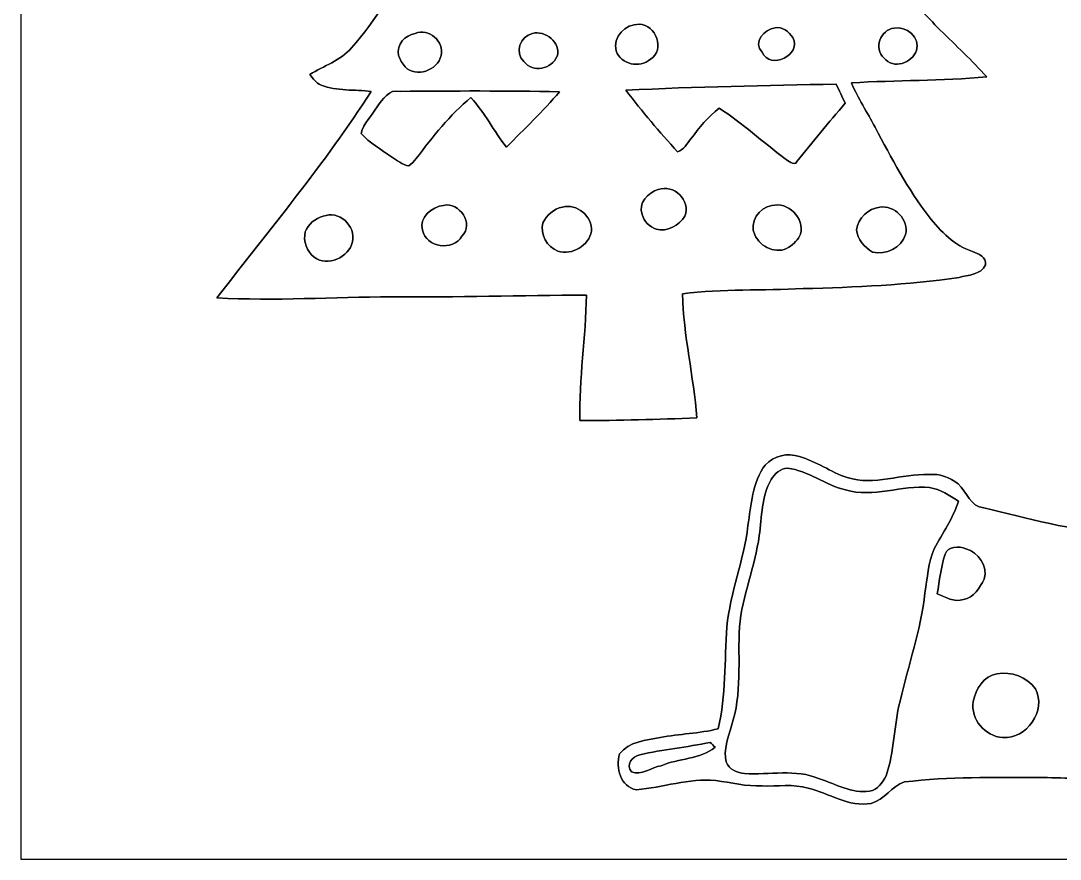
# Model space of a CAD drawing. Header units: centimetres. Extents: x -16.8 to 16.8, y -16.7 to 16.7.
# Drawn here: x -16.77 to 3.9, y -16.67 to 0.01 of the extents above; entities that cross this region are included whole.
import ezdxf

# ---------------------------------------------------------------- set-up
doc = ezdxf.new("R2010")
doc.units = ezdxf.units.CM
doc.header["$MEASUREMENT"] = 0
doc.layers.add('Layer 1', color=7, linetype='Continuous')

msp = doc.modelspace()

# ---------------------------------------------------------------- linework, layer by layer
at = {"layer": 'Layer 1', "color": 7}
for points, knots in [([(-16.77458, 16.66875), (-16.77458, 16.66875), (16.77458, 16.66875), (16.77458, 16.66875), (16.77458, 16.66875), (16.77458, 16.66875), (16.77458, -16.66875), (16.77458, -16.66875), (16.77458, -16.66875), (16.77458, -16.66875), (-16.77458, -16.66875), (-16.77458, -16.66875), (-16.77458, -16.66875), (-16.77458, -16.66875), (-16.77458, 16.66875), (-16.77458, 16.66875), (-16.77458, 16.66875), (-16.77458, 16.66875), (-16.77458, 16.66875), (-16.77458, 16.66875)], [0, 0, 0, 0, 0.16666667, 0.16666667, 0.16666667, 0.16666667, 0.33333333, 0.33333333, 0.33333333, 0.33333333, 0.5, 0.5, 0.5, 0.5, 0.66666667, 0.66666667, 0.66666667, 0.66666667, 1, 1, 1, 1]), ([(-5.00556, 15.78857), (-5.15691, 15.26752), (-5.16361, 14.7133), (-5.34599, 14.20001), (-5.34599, 14.20001), (-5.55625, 13.53114), (-5.80108, 12.86933), (-6.16303, 12.26644), (-6.16303, 12.26644), (-6.82378, 10.9728), (-7.60765, 9.74478), (-8.46561, 8.57356), (-8.46561, 8.57356), (-8.8967, 7.95584), (-9.39518, 7.38822), (-9.83086, 6.77369), (-9.83086, 6.77369), (-9.29887, 6.7377), (-8.76653, 6.77439), (-8.23419, 6.77474), (-8.23419, 6.77474), (-8.42998, 6.17044), (-8.77746, 5.6328), (-9.04875, 5.06236), (-9.04875, 5.06236), (-9.28264, 4.61292), (-9.46856, 4.12609), (-9.81569, 3.74721), (-9.81569, 3.74721), (-9.99949, 3.56023), (-10.23479, 3.43676), (-10.45669, 3.30165), (-10.45669, 3.30165), (-10.38366, 3.16089), (-10.2683, 3.0226), (-10.08874, 3.03424), (-10.08874, 3.03424), (-9.44527, 2.95134), (-8.79651, 3.02789), (-8.15093, 2.98697), (-8.15093, 2.98697), (-8.40528, 2.41018), (-8.66105, 1.83303), (-8.97714, 1.28623), (-8.97714, 1.28623), (-9.34085, 0.65476), (-9.70668, 0.01482), (-10.19387, -0.53128), (-10.19387, -0.53128), (-10.41506, -0.78811), (-10.74667, -0.89112), (-11.02819, -1.0608), (-11.02819, -1.0608), (-10.96292, -1.14088), (-10.90083, -1.23402), (-10.80135, -1.27353), (-10.80135, -1.27353), (-10.48279, -1.39735), (-10.13531, -1.35784), (-9.80228, -1.39982), (-9.80228, -1.39982), (-10.7315, -2.83704), (-11.8304, -4.15325), (-12.87498, -5.50545), (-12.87498, -5.50545), (-11.71893, -5.56719), (-10.55899, -5.48922), (-9.40153, -5.48464), (-9.40153, -5.48464), (-8.10895, -5.49769), (-6.81743, -5.45253), (-5.52485, -5.44971), (-5.52485, -5.44971), (-5.53508, -6.28262), (-5.6702, -7.11235), (-5.65432, -7.94667), (-5.65432, -7.94667), (-4.87856, -7.94173), (-4.1021, -7.92374), (-3.32705, -7.89234), (-3.32705, -7.89234), (-3.39055, -7.06684), (-3.59269, -6.25475), (-3.61103, -5.42537), (-3.61103, -5.42537), (-2.81623, -5.31777), (-2.01083, -5.36751), (-1.21214, -5.32024), (-1.21214, -5.32024), (-0.17639, -5.29343), (0.86219, -5.2511), (1.88807, -5.0987), (1.88807, -5.0987), (2.06481, -5.0486), (2.3308, -5.04825), (2.41512, -4.84611), (2.41512, -4.84611), (2.44228, -4.69371), (2.27013, -4.62739), (2.15724, -4.58223), (2.15724, -4.58223), (1.79564, -4.46722), (1.524, -4.18077), (1.29117, -3.89396), (1.29117, -3.89396), (0.86819, -3.34081), (0.54257, -2.72415), (0.21802, -2.11067), (0.21802, -2.11067), (0.0635, -1.81469), (-0.12241, -1.53458), (-0.25259, -1.22661), (-0.25259, -1.22661), (0.64382, -1.17898), (1.54305, -1.18604), (2.43805, -1.1116), (2.43805, -1.1116), (2.14842, -0.78317), (1.82704, -0.48507), (1.51377, -0.17956), (1.51377, -0.17956), (1.23578, 0.10689), (0.96132, 0.39723), (0.68933, 0.68897), (0.68933, 0.68897), (0.07867, 1.36172), (-0.5775, 1.99637), (-1.11936, 2.72768), (-1.11936, 2.72768), (-1.29011, 2.90971), (-1.46121, 3.09316), (-1.59703, 3.30341), (-1.59703, 3.30341), (-0.80433, 3.38067), (-0.006, 3.38914), (0.78564, 3.4798), (0.78564, 3.4798), (0.61172, 3.78389), (0.34749, 4.02202), (0.13335, 4.29577), (0.13335, 4.29577), (-0.5655, 5.14103), (-1.24319, 6.00569), (-1.86337, 6.91056), (-1.86337, 6.91056), (-1.41111, 7.01252), (-0.91758, 6.9148), (-0.50059, 7.15645), (-0.50059, 7.15645), (-0.50624, 7.21078), (-0.51153, 7.26475), (-0.51647, 7.31873), (-0.51647, 7.31873), (-0.73413, 7.44749), (-0.96908, 7.55826), (-1.14018, 7.74982), (-1.14018, 7.74982), (-1.59844, 8.26241), (-1.86055, 8.90446), (-2.1657, 9.51124), (-2.1657, 9.51124), (-2.68429, 10.49126), (-3.14254, 11.50197), (-3.55741, 12.52996), (-3.55741, 12.52996), (-4.01849, 13.6077), (-4.39773, 14.71965), (-4.88103, 15.78786), (-4.88103, 15.78786), (-4.91208, 15.78786), (-4.97452, 15.78857), (-5.00556, 15.78857), (-5.00556, 15.78857), (-5.00556, 15.78857), (-5.00556, 15.78857), (-5.00556, 15.78857)], [0, 0, 0, 0, 0.02222222, 0.02222222, 0.02222222, 0.02222222, 0.04444444, 0.04444444, 0.04444444, 0.04444444, 0.06666667, 0.06666667, 0.06666667, 0.06666667, 0.08888889, 0.08888889, 0.08888889, 0.08888889, 0.11111111, 0.11111111, 0.11111111, 0.11111111, 0.13333333, 0.13333333, 0.13333333, 0.13333333, 0.15555556, 0.15555556, 0.15555556, 0.15555556, 0.17777778, 0.17777778, 0.17777778, 0.17777778, 0.2, 0.2, 0.2, 0.2, 0.22222222, 0.22222222, 0.22222222, 0.22222222, 0.24444444, 0.24444444, 0.24444444, 0.24444444, 0.26666667, 0.26666667, 0.26666667, 0.26666667, 0.28888889, 0.28888889, 0.28888889, 0.28888889, 0.31111111, 0.31111111, 0.31111111, 0.31111111, 0.33333333, 0.33333333, 0.33333333, 0.33333333, 0.35555556, 0.35555556, 0.35555556, 0.35555556, 0.37777778, 0.37777778, 0.37777778, 0.37777778, 0.4, 0.4, 0.4, 0.4, 0.42222222, 0.42222222, 0.42222222, 0.42222222, 0.44444444, 0.44444444, 0.44444444, 0.44444444, 0.46666667, 0.46666667, 0.46666667, 0.46666667, 0.48888889, 0.48888889, 0.48888889, 0.48888889, 0.51111111, 0.51111111, 0.51111111, 0.51111111, 0.53333333, 0.53333333, 0.53333333, 0.53333333, 0.55555556, 0.55555556, 0.55555556, 0.55555556, 0.57777778, 0.57777778, 0.57777778, 0.57777778, 0.6, 0.6, 0.6, 0.6, 0.62222222, 0.62222222, 0.62222222, 0.62222222, 0.64444444, 0.64444444, 0.64444444, 0.64444444, 0.66666667, 0.66666667, 0.66666667, 0.66666667, 0.68888889, 0.68888889, 0.68888889, 0.68888889, 0.71111111, 0.71111111, 0.71111111, 0.71111111, 0.73333333, 0.73333333, 0.73333333, 0.73333333, 0.75555556, 0.75555556, 0.75555556, 0.75555556, 0.77777778, 0.77777778, 0.77777778, 0.77777778, 0.8, 0.8, 0.8, 0.8, 0.82222222, 0.82222222, 0.82222222, 0.82222222, 0.84444444, 0.84444444, 0.84444444, 0.84444444, 0.86666667, 0.86666667, 0.86666667, 0.86666667, 0.88888889, 0.88888889, 0.88888889, 0.88888889, 0.91111111, 0.91111111, 0.91111111, 0.91111111, 0.93333333, 0.93333333, 0.93333333, 0.93333333, 0.95555556, 0.95555556, 0.95555556, 0.95555556, 1, 1, 1, 1]), ([(-8.92775, -0.24518), (-8.65964, -0.13547), (-8.34566, -0.40569), (-8.41375, -0.68721), (-8.41375, -0.68721), (-8.47725, -0.97719), (-8.91787, -1.13841), (-9.13024, -0.91017), (-9.13024, -0.91017), (-9.18739, -0.84173), (-9.23043, -0.76588), (-9.25936, -0.68192), (-9.25936, -0.68192), (-9.31263, -0.46708), (-9.12495, -0.27834), (-8.92775, -0.24518)], [0, 0, 0, 0, 0.2, 0.2, 0.2, 0.2, 0.4, 0.4, 0.4, 0.4, 0.6, 0.6, 0.6, 0.6, 1, 1, 1, 1]), ([(-6.59906, -0.24589), (-6.3567, -0.17639), (-6.01239, -0.42721), (-6.10694, -0.70026), (-6.10694, -0.70026), (-6.20889, -0.95991), (-6.59659, -1.03329), (-6.76593, -0.80433), (-6.76593, -0.80433), (-6.96489, -0.63324), (-6.83613, -0.29845), (-6.59906, -0.24589)], [0, 0, 0, 0, 0.25, 0.25, 0.25, 0.25, 0.5, 0.5, 0.5, 0.5, 1, 1, 1, 1]), ([(-4.47463, -0.0635), (-4.13879, -0.06315), (-3.94864, -0.57961), (-4.25168, -0.75812), (-4.25168, -0.75812), (-4.46299, -0.94721), (-4.83799, -0.86184), (-4.93219, -0.59302), (-4.93219, -0.59302), (-5.00839, -0.32068), (-4.7431, -0.05151), (-4.47463, -0.0635)], [0, 0, 0, 0, 0.25, 0.25, 0.25, 0.25, 0.5, 0.5, 0.5, 0.5, 1, 1, 1, 1]), ([(-1.76918, -0.13441), (-1.62631, -0.10513), (-1.49401, -0.21378), (-1.41781, -0.32491), (-1.41781, -0.32491), (-1.23119, -0.67451), (-1.86725, -0.98037), (-2.02953, -0.61877), (-2.02953, -0.61877), (-2.22321, -0.42228), (-1.98155, -0.15946), (-1.76918, -0.13441)], [0, 0, 0, 0, 0.25, 0.25, 0.25, 0.25, 0.5, 0.5, 0.5, 0.5, 1, 1, 1, 1]), ([(0.59584, -0.13935), (0.83961, -0.08396), (1.11901, -0.33655), (1.04422, -0.58279), (1.04422, -0.58279), (0.95673, -0.83608), (0.57856, -0.96908), (0.39546, -0.73343), (0.39546, -0.73343), (0.18203, -0.5521), (0.3302, -0.16616), (0.59584, -0.13935)], [0, 0, 0, 0, 0.25, 0.25, 0.25, 0.25, 0.5, 0.5, 0.5, 0.5, 1, 1, 1, 1]), ([(-9.68904, -1.70603), (-9.57333, -1.55751), (-9.45444, -1.3462), (-9.22584, -1.39841), (-9.22584, -1.39841), (-8.16963, -1.38677), (-7.11271, -1.38606), (-6.05684, -1.40441), (-6.05684, -1.40441), (-6.38493, -1.79458), (-6.75852, -2.14454), (-7.11588, -2.5079), (-7.11588, -2.5079), (-7.36212, -2.18652), (-7.55015, -1.8228), (-7.81932, -1.51906), (-7.81932, -1.51906), (-8.24336, -1.86443), (-8.57744, -2.30152), (-8.90834, -2.73262), (-8.90834, -2.73262), (-8.95209, -2.78518), (-8.99654, -2.83916), (-9.05475, -2.87655), (-9.05475, -2.87655), (-9.18951, -2.86914), (-9.2904, -2.76119), (-9.40223, -2.70016), (-9.40223, -2.70016), (-9.60579, -2.54953), (-9.8365, -2.42394), (-10.00654, -2.23414), (-10.00654, -2.23414), (-9.95327, -2.03376), (-9.79346, -1.87995), (-9.68904, -1.70603)], [0, 0, 0, 0, 0.1, 0.1, 0.1, 0.1, 0.2, 0.2, 0.2, 0.2, 0.3, 0.3, 0.3, 0.3, 0.4, 0.4, 0.4, 0.4, 0.5, 0.5, 0.5, 0.5, 0.6, 0.6, 0.6, 0.6, 0.7, 0.7, 0.7, 0.7, 0.8, 0.8, 0.8, 0.8, 1, 1, 1, 1]), ([(-4.7371, -1.37619), (-3.34433, -1.30246), (-1.94874, -1.28341), (-0.55457, -1.25307), (-0.55457, -1.25307), (-0.49601, -1.38077), (-0.43603, -1.50848), (-0.375, -1.63513), (-0.375, -1.63513), (-0.70661, -2.0126), (-1.01741, -2.407), (-1.33526, -2.79541), (-1.33526, -2.79541), (-1.39171, -2.89666), (-1.52047, -2.76437), (-1.57057, -2.7365), (-1.57057, -2.7365), (-2.01366, -2.40771), (-2.4197, -2.02988), (-2.88608, -1.73249), (-2.88608, -1.73249), (-3.10092, -1.90782), (-3.2826, -2.11843), (-3.44488, -2.34209), (-3.44488, -2.34209), (-3.52354, -2.43346), (-3.58704, -2.56258), (-3.71228, -2.59891), (-3.71228, -2.59891), (-4.06788, -2.20416), (-4.41572, -1.79952), (-4.7371, -1.37619)], [0, 0, 0, 0, 0.11111111, 0.11111111, 0.11111111, 0.11111111, 0.22222222, 0.22222222, 0.22222222, 0.22222222, 0.33333333, 0.33333333, 0.33333333, 0.33333333, 0.44444444, 0.44444444, 0.44444444, 0.44444444, 0.55555556, 0.55555556, 0.55555556, 0.55555556, 0.66666667, 0.66666667, 0.66666667, 0.66666667, 0.77777778, 0.77777778, 0.77777778, 0.77777778, 1, 1, 1, 1]), ([(-4.09469, -3.35033), (-3.78989, -3.2325), (-3.43711, -3.57082), (-3.56517, -3.87703), (-3.56517, -3.87703), (-3.67312, -4.07247), (-3.91901, -4.19241), (-4.13914, -4.13985), (-4.13914, -4.13985), (-4.26191, -4.08234), (-4.38679, -3.98815), (-4.41184, -3.84775), (-4.41184, -3.84775), (-4.50215, -3.62126), (-4.29966, -3.40501), (-4.09469, -3.35033)], [0, 0, 0, 0, 0.2, 0.2, 0.2, 0.2, 0.4, 0.4, 0.4, 0.4, 0.6, 0.6, 0.6, 0.6, 1, 1, 1, 1]), ([(-8.36577, -3.66466), (-8.05004, -3.59445), (-7.74876, -4.03543), (-8.00029, -4.27708), (-8.00029, -4.27708), (-8.17633, -4.58435), (-8.7122, -4.50533), (-8.78487, -4.15925), (-8.78487, -4.15925), (-8.85261, -3.90172), (-8.60072, -3.69217), (-8.36577, -3.66466)], [0, 0, 0, 0, 0.25, 0.25, 0.25, 0.25, 0.5, 0.5, 0.5, 0.5, 1, 1, 1, 1]), ([(-5.99969, -3.70205), (-5.71641, -3.61668), (-5.40068, -3.88691), (-5.42219, -4.17583), (-5.42219, -4.17583), (-5.47299, -4.46581), (-5.8106, -4.66372), (-6.09036, -4.57588), (-6.09036, -4.57588), (-6.30696, -4.49651), (-6.44984, -4.23898), (-6.39269, -4.01496), (-6.39269, -4.01496), (-6.31331, -3.86468), (-6.17608, -3.72357), (-5.99969, -3.70205)], [0, 0, 0, 0, 0.2, 0.2, 0.2, 0.2, 0.4, 0.4, 0.4, 0.4, 0.6, 0.6, 0.6, 0.6, 1, 1, 1, 1]), ([(-1.83691, -3.66889), (-1.51624, -3.58493), (-1.17757, -3.9176), (-1.26294, -4.24004), (-1.26294, -4.24004), (-1.31586, -4.34411), (-1.39982, -4.43548), (-1.49789, -4.49897), (-1.49789, -4.49897), (-1.73249, -4.64961), (-2.07081, -4.49615), (-2.17205, -4.25309), (-2.17205, -4.25309), (-2.29905, -4.01038), (-2.09338, -3.70276), (-1.83691, -3.66889)], [0, 0, 0, 0, 0.2, 0.2, 0.2, 0.2, 0.4, 0.4, 0.4, 0.4, 0.6, 0.6, 0.6, 0.6, 1, 1, 1, 1]), ([(0.31256, -3.69958), (0.6036, -3.66078), (0.89711, -3.94794), (0.82621, -4.24709), (0.82621, -4.24709), (0.73554, -4.50744), (0.43462, -4.65808), (0.16969, -4.59246), (0.16969, -4.59246), (0.01023, -4.50286), (-0.14217, -4.34093), (-0.14958, -4.14867), (-0.14958, -4.14867), (-0.11994, -3.91901), (0.08537, -3.73027), (0.31256, -3.69958)], [0, 0, 0, 0, 0.2, 0.2, 0.2, 0.2, 0.4, 0.4, 0.4, 0.4, 0.6, 0.6, 0.6, 0.6, 1, 1, 1, 1]), ([(-10.76149, -3.88232), (-10.4521, -3.75391), (-10.10003, -4.0707), (-10.17588, -4.39173), (-10.17588, -4.39173), (-10.24678, -4.69265), (-10.67717, -4.90502), (-10.93576, -4.693), (-10.93576, -4.693), (-11.09028, -4.58364), (-11.15801, -4.37444), (-11.11744, -4.19241), (-11.11744, -4.19241), (-11.05994, -4.03895), (-10.91918, -3.92148), (-10.76149, -3.88232)], [0, 0, 0, 0, 0.2, 0.2, 0.2, 0.2, 0.4, 0.4, 0.4, 0.4, 0.6, 0.6, 0.6, 0.6, 1, 1, 1, 1]), ([(8.98243, -7.78545), (8.18762, -8.25994), (7.60518, -8.99548), (6.90457, -9.58568), (6.90457, -9.58568), (6.38387, -10.0136), (5.69595, -10.21786), (5.02638, -10.17552), (5.02638, -10.17552), (4.12503, -10.14765), (3.25226, -9.88801), (2.3809, -9.67987), (2.3809, -9.67987), (2.11314, -9.65906), (2.03941, -9.35919), (1.87078, -9.20574), (1.87078, -9.20574), (1.70921, -9.07344), (1.49789, -8.99795), (1.28799, -9.01806), (1.28799, -9.01806), (0.74542, -8.99442), (0.20144, -9.24983), (-0.33443, -9.07979), (-0.33443, -9.07979), (-0.66499, -8.97043), (-0.95038, -8.75383), (-1.28799, -8.66246), (-1.28799, -8.66246), (-1.52012, -8.57426), (-1.79776, -8.65117), (-1.96533, -8.82862), (-1.96533, -8.82862), (-2.22568, -9.17469), (-2.24896, -9.62272), (-2.3114, -10.03512), (-2.3114, -10.03512), (-2.38831, -10.7188), (-2.667, -11.36227), (-2.72838, -12.04842), (-2.72838, -12.04842), (-2.78059, -12.72469), (-2.74391, -13.41049), (-2.90195, -14.07513), (-2.90195, -14.07513), (-3.27978, -14.17108), (-3.67348, -14.17249), (-4.05518, -14.24834), (-4.05518, -14.24834), (-4.33141, -14.30373), (-4.68136, -14.32666), (-4.86304, -14.57572), (-4.86304, -14.57572), (-4.94594, -14.84842), (-4.84999, -15.22659), (-4.5279, -15.28868), (-4.5279, -15.28868), (-4.00156, -15.24071), (-3.48756, -15.0562), (-2.9524, -15.10206), (-2.9524, -15.10206), (-2.64583, -15.14687), (-2.34139, -15.22236), (-2.02883, -15.21213), (-2.02883, -15.21213), (-1.72438, -15.22448), (-1.40829, -15.16345), (-1.1116, -15.2587), (-1.1116, -15.2587), (-0.69215, -15.35007), (-0.30409, -15.64358), (0.14323, -15.5575), (0.14323, -15.5575), (0.40569, -15.49153), (0.54892, -15.2086), (0.80469, -15.13276), (0.80469, -15.13276), (1.69016, -15.02304), (2.58445, -15.04562), (3.47486, -15.04421), (3.47486, -15.04421), (3.93136, -15.04774), (4.39526, -15.05338), (4.83905, -15.17332), (4.83905, -15.17332), (5.71253, -15.39946), (6.43996, -15.98401), (7.30814, -16.22354), (7.30814, -16.22354), (7.67962, -16.32056), (8.07826, -16.30468), (8.44797, -16.20838), (8.44797, -16.20838), (8.81309, -16.10289), (9.10484, -15.82561), (9.29076, -15.50106), (9.29076, -15.50106), (9.41035, -15.28833), (9.58427, -15.08725), (9.60543, -14.83536), (9.60543, -14.83536), (9.66752, -14.43496), (9.71515, -14.03244), (9.79099, -13.63451), (9.79099, -13.63451), (9.97303, -12.9092), (10.39213, -12.25585), (10.93399, -11.74574), (10.93399, -11.74574), (11.30335, -11.40389), (11.77325, -11.18517), (12.10627, -10.80206), (12.10627, -10.80206), (12.36027, -10.53147), (12.5409, -10.1914), (12.60722, -9.82557), (12.60722, -9.82557), (12.62345, -9.45021), (12.63862, -9.06463), (12.53984, -8.69879), (12.53984, -8.69879), (12.36451, -8.17809), (11.95317, -7.74771), (11.45505, -7.52334), (11.45505, -7.52334), (10.65706, -7.16068), (9.70492, -7.32649), (8.98243, -7.78545)], [0, 0, 0, 0, 0.03030303, 0.03030303, 0.03030303, 0.03030303, 0.06060606, 0.06060606, 0.06060606, 0.06060606, 0.09090909, 0.09090909, 0.09090909, 0.09090909, 0.12121212, 0.12121212, 0.12121212, 0.12121212, 0.15151515, 0.15151515, 0.15151515, 0.15151515, 0.18181818, 0.18181818, 0.18181818, 0.18181818, 0.21212121, 0.21212121, 0.21212121, 0.21212121, 0.24242424, 0.24242424, 0.24242424, 0.24242424, 0.27272727, 0.27272727, 0.27272727, 0.27272727, 0.3030303, 0.3030303, 0.3030303, 0.3030303, 0.33333333, 0.33333333, 0.33333333, 0.33333333, 0.36363636, 0.36363636, 0.36363636, 0.36363636, 0.39393939, 0.39393939, 0.39393939, 0.39393939, 0.42424242, 0.42424242, 0.42424242, 0.42424242, 0.45454545, 0.45454545, 0.45454545, 0.45454545, 0.48484848, 0.48484848, 0.48484848, 0.48484848, 0.51515152, 0.51515152, 0.51515152, 0.51515152, 0.54545455, 0.54545455, 0.54545455, 0.54545455, 0.57575758, 0.57575758, 0.57575758, 0.57575758, 0.60606061, 0.60606061, 0.60606061, 0.60606061, 0.63636364, 0.63636364, 0.63636364, 0.63636364, 0.66666667, 0.66666667, 0.66666667, 0.66666667, 0.6969697, 0.6969697, 0.6969697, 0.6969697, 0.72727273, 0.72727273, 0.72727273, 0.72727273, 0.75757576, 0.75757576, 0.75757576, 0.75757576, 0.78787879, 0.78787879, 0.78787879, 0.78787879, 0.81818182, 0.81818182, 0.81818182, 0.81818182, 0.84848485, 0.84848485, 0.84848485, 0.84848485, 0.87878788, 0.87878788, 0.87878788, 0.87878788, 0.90909091, 0.90909091, 0.90909091, 0.90909091, 0.93939394, 0.93939394, 0.93939394, 0.93939394, 1, 1, 1, 1]), ([(-1.52329, -8.89282), (-1.10525, -8.94009), (-0.77294, -9.23184), (-0.36971, -9.32498), (-0.36971, -9.32498), (0.1845, -9.48937), (0.74436, -9.21985), (1.30387, -9.27876), (1.30387, -9.27876), (1.51977, -9.30487), (1.69439, -9.43857), (1.87572, -9.54581), (1.87572, -9.54581), (1.77765, -9.89083), (1.55293, -10.17834), (1.39559, -10.4962), (1.39559, -10.4962), (1.26894, -10.76995), (1.26083, -11.07899), (1.21109, -11.37214), (1.21109, -11.37214), (1.12571, -12.10627), (0.88371, -12.80724), (0.71473, -13.52338), (0.71473, -13.52338), (0.58879, -14.01233), (0.60642, -14.52915), (0.4385, -15.00822), (0.4385, -15.00822), (0.37077, -15.14157), (0.26952, -15.29327), (0.10901, -15.31444), (0.10901, -15.31444), (-0.24518, -15.37159), (-0.56374, -15.17262), (-0.889, -15.0682), (-0.889, -15.0682), (-1.36172, -14.86747), (-1.88454, -14.99447), (-2.37702, -14.96483), (-2.37702, -14.96483), (-2.51989, -14.94261), (-2.69522, -14.88793), (-2.74214, -14.73412), (-2.74214, -14.73412), (-2.80741, -14.48999), (-2.69769, -14.25257), (-2.63843, -14.01939), (-2.63843, -14.01939), (-2.42605, -13.38368), (-2.51178, -12.70494), (-2.48073, -12.04842), (-2.48073, -12.04842), (-2.42394, -11.42824), (-2.16535, -10.84827), (-2.08703, -10.23161), (-2.08703, -10.23161), (-2.03059, -9.85943), (-2.04541, -9.45656), (-1.84997, -9.12001), (-1.84997, -9.12001), (-1.78047, -9.00501), (-1.66441, -8.89882), (-1.52329, -8.89282)], [0, 0, 0, 0, 0.05882353, 0.05882353, 0.05882353, 0.05882353, 0.11764706, 0.11764706, 0.11764706, 0.11764706, 0.17647059, 0.17647059, 0.17647059, 0.17647059, 0.23529412, 0.23529412, 0.23529412, 0.23529412, 0.29411765, 0.29411765, 0.29411765, 0.29411765, 0.35294118, 0.35294118, 0.35294118, 0.35294118, 0.41176471, 0.41176471, 0.41176471, 0.41176471, 0.47058824, 0.47058824, 0.47058824, 0.47058824, 0.52941176, 0.52941176, 0.52941176, 0.52941176, 0.58823529, 0.58823529, 0.58823529, 0.58823529, 0.64705882, 0.64705882, 0.64705882, 0.64705882, 0.70588235, 0.70588235, 0.70588235, 0.70588235, 0.76470588, 0.76470588, 0.76470588, 0.76470588, 0.82352941, 0.82352941, 0.82352941, 0.82352941, 0.88235294, 0.88235294, 0.88235294, 0.88235294, 1, 1, 1, 1]), ([(1.61114, -10.60415), (1.67111, -10.43905), (1.88419, -10.43905), (2.02459, -10.49584), (2.02459, -10.49584), (2.27083, -10.56499), (2.47474, -10.84051), (2.38619, -11.09839), (2.38619, -11.09839), (2.29941, -11.26455), (2.18581, -11.47269), (1.97838, -11.50303), (1.97838, -11.50303), (1.78999, -11.56511), (1.61996, -11.46104), (1.4545, -11.39049), (1.4545, -11.39049), (1.50072, -11.12767), (1.52859, -10.85885), (1.61114, -10.60415)], [0, 0, 0, 0, 0.16666667, 0.16666667, 0.16666667, 0.16666667, 0.33333333, 0.33333333, 0.33333333, 0.33333333, 0.5, 0.5, 0.5, 0.5, 0.66666667, 0.66666667, 0.66666667, 0.66666667, 1, 1, 1, 1]), ([(2.64336, -12.98152), (2.92312, -12.93036), (3.24379, -13.04219), (3.40607, -13.28067), (3.40607, -13.28067), (3.63855, -13.71036), (3.23003, -14.28715), (2.75484, -14.25046), (2.75484, -14.25046), (2.40806, -14.22259), (2.11067, -13.88428), (2.17099, -13.53009), (2.17099, -13.53009), (2.21298, -13.28737), (2.38301, -13.01856), (2.64336, -12.98152)], [0, 0, 0, 0, 0.2, 0.2, 0.2, 0.2, 0.4, 0.4, 0.4, 0.4, 0.6, 0.6, 0.6, 0.6, 1, 1, 1, 1]), ([(-4.46229, -14.59336), (-4.00085, -14.48188), (-3.52425, -14.44554), (-3.06035, -14.3443), (-3.06035, -14.3443), (-3.02754, -14.37675), (-2.99438, -14.40956), (-2.96122, -14.44307), (-2.96122, -14.44307), (-3.26637, -14.68226), (-3.68935, -14.66074), (-4.03719, -14.80926), (-4.03719, -14.80926), (-4.23016, -14.83642), (-4.43124, -15.01457), (-4.62844, -14.93132), (-4.62844, -14.93132), (-4.74698, -14.79409), (-4.6161, -14.62052), (-4.46229, -14.59336)], [0, 0, 0, 0, 0.16666667, 0.16666667, 0.16666667, 0.16666667, 0.33333333, 0.33333333, 0.33333333, 0.33333333, 0.5, 0.5, 0.5, 0.5, 0.66666667, 0.66666667, 0.66666667, 0.66666667, 1, 1, 1, 1])]:
    msp.add_open_spline(points, degree=3, knots=knots, dxfattribs=at)
at = {"layer": 'Layer 1', "color": 250}
for points, knots in [([(-5.00556, 15.78857), (-4.97452, 15.78857), (-4.91208, 15.78786), (-4.88103, 15.78786), (-4.88103, 15.78786), (-4.39773, 14.71965), (-4.01849, 13.6077), (-3.55741, 12.52996), (-3.55741, 12.52996), (-3.14254, 11.50197), (-2.68429, 10.49126), (-2.1657, 9.51124), (-2.1657, 9.51124), (-1.86055, 8.90446), (-1.59844, 8.26241), (-1.14018, 7.74982), (-1.14018, 7.74982), (-0.96908, 7.55826), (-0.73413, 7.44749), (-0.51647, 7.31873), (-0.51647, 7.31873), (-0.51153, 7.26475), (-0.50624, 7.21078), (-0.50059, 7.15645), (-0.50059, 7.15645), (-0.91758, 6.9148), (-1.41111, 7.01252), (-1.86337, 6.91056), (-1.86337, 6.91056), (-1.24319, 6.00569), (-0.5655, 5.14103), (0.13335, 4.29577), (0.13335, 4.29577), (0.34749, 4.02202), (0.61172, 3.78389), (0.78564, 3.4798), (0.78564, 3.4798), (-0.006, 3.38914), (-0.80433, 3.38067), (-1.59703, 3.30341), (-1.59703, 3.30341), (-1.46121, 3.09316), (-1.29011, 2.90971), (-1.11936, 2.72768), (-1.11936, 2.72768), (-0.5775, 1.99637), (0.07867, 1.36172), (0.68933, 0.68897), (0.68933, 0.68897), (0.96132, 0.39723), (1.23578, 0.10689), (1.51377, -0.17956), (1.51377, -0.17956), (1.82704, -0.48507), (2.14842, -0.78317), (2.43805, -1.1116), (2.43805, -1.1116), (1.54305, -1.18604), (0.64382, -1.17898), (-0.25259, -1.22661), (-0.25259, -1.22661), (-0.12241, -1.53458), (0.0635, -1.81469), (0.21802, -2.11067), (0.21802, -2.11067), (0.54257, -2.72415), (0.86819, -3.34081), (1.29117, -3.89396), (1.29117, -3.89396), (1.524, -4.18077), (1.79564, -4.46722), (2.15724, -4.58223), (2.15724, -4.58223), (2.27013, -4.62739), (2.44228, -4.69371), (2.41512, -4.84611), (2.41512, -4.84611), (2.3308, -5.04825), (2.06481, -5.0486), (1.88807, -5.0987), (1.88807, -5.0987), (0.86219, -5.2511), (-0.17639, -5.29343), (-1.21214, -5.32024), (-1.21214, -5.32024), (-2.01083, -5.36751), (-2.81623, -5.31777), (-3.61103, -5.42537), (-3.61103, -5.42537), (-3.59269, -6.25475), (-3.39055, -7.06684), (-3.32705, -7.89234), (-3.32705, -7.89234), (-4.1021, -7.92374), (-4.87856, -7.94173), (-5.65432, -7.94667), (-5.65432, -7.94667), (-5.6702, -7.11235), (-5.53508, -6.28262), (-5.52485, -5.44971), (-5.52485, -5.44971), (-6.81743, -5.45253), (-8.10895, -5.49769), (-9.40153, -5.48464), (-9.40153, -5.48464), (-10.55899, -5.48922), (-11.71893, -5.56719), (-12.87498, -5.50545), (-12.87498, -5.50545), (-11.8304, -4.15325), (-10.7315, -2.83704), (-9.80228, -1.39982), (-9.80228, -1.39982), (-10.13531, -1.35784), (-10.48279, -1.39735), (-10.80135, -1.27353), (-10.80135, -1.27353), (-10.90083, -1.23402), (-10.96292, -1.14088), (-11.02819, -1.0608), (-11.02819, -1.0608), (-10.74667, -0.89112), (-10.41506, -0.78811), (-10.19387, -0.53128), (-10.19387, -0.53128), (-9.70668, 0.01482), (-9.34085, 0.65476), (-8.97714, 1.28623), (-8.97714, 1.28623), (-8.66105, 1.83303), (-8.40528, 2.41018), (-8.15093, 2.98697), (-8.15093, 2.98697), (-8.79651, 3.02789), (-9.44527, 2.95134), (-10.08874, 3.03424), (-10.08874, 3.03424), (-10.2683, 3.0226), (-10.38366, 3.16089), (-10.45669, 3.30165), (-10.45669, 3.30165), (-10.23479, 3.43676), (-9.99949, 3.56023), (-9.81569, 3.74721), (-9.81569, 3.74721), (-9.46856, 4.12609), (-9.28264, 4.61292), (-9.04875, 5.06236), (-9.04875, 5.06236), (-8.77746, 5.6328), (-8.42998, 6.17044), (-8.23419, 6.77474), (-8.23419, 6.77474), (-8.76653, 6.77439), (-9.29887, 6.7377), (-9.83086, 6.77369), (-9.83086, 6.77369), (-9.39518, 7.38822), (-8.8967, 7.95584), (-8.46561, 8.57356), (-8.46561, 8.57356), (-7.60765, 9.74478), (-6.82378, 10.9728), (-6.16303, 12.26644), (-6.16303, 12.26644), (-5.80108, 12.86933), (-5.55625, 13.53114), (-5.34599, 14.20001), (-5.34599, 14.20001), (-5.16361, 14.7133), (-5.15691, 15.26752), (-5.00556, 15.78857), (-5.00556, 15.78857), (-5.00556, 15.78857), (-5.00556, 15.78857), (-5.00556, 15.78857)], [0, 0, 0, 0, 0.02222222, 0.02222222, 0.02222222, 0.02222222, 0.04444444, 0.04444444, 0.04444444, 0.04444444, 0.06666667, 0.06666667, 0.06666667, 0.06666667, 0.08888889, 0.08888889, 0.08888889, 0.08888889, 0.11111111, 0.11111111, 0.11111111, 0.11111111, 0.13333333, 0.13333333, 0.13333333, 0.13333333, 0.15555556, 0.15555556, 0.15555556, 0.15555556, 0.17777778, 0.17777778, 0.17777778, 0.17777778, 0.2, 0.2, 0.2, 0.2, 0.22222222, 0.22222222, 0.22222222, 0.22222222, 0.24444444, 0.24444444, 0.24444444, 0.24444444, 0.26666667, 0.26666667, 0.26666667, 0.26666667, 0.28888889, 0.28888889, 0.28888889, 0.28888889, 0.31111111, 0.31111111, 0.31111111, 0.31111111, 0.33333333, 0.33333333, 0.33333333, 0.33333333, 0.35555556, 0.35555556, 0.35555556, 0.35555556, 0.37777778, 0.37777778, 0.37777778, 0.37777778, 0.4, 0.4, 0.4, 0.4, 0.42222222, 0.42222222, 0.42222222, 0.42222222, 0.44444444, 0.44444444, 0.44444444, 0.44444444, 0.46666667, 0.46666667, 0.46666667, 0.46666667, 0.48888889, 0.48888889, 0.48888889, 0.48888889, 0.51111111, 0.51111111, 0.51111111, 0.51111111, 0.53333333, 0.53333333, 0.53333333, 0.53333333, 0.55555556, 0.55555556, 0.55555556, 0.55555556, 0.57777778, 0.57777778, 0.57777778, 0.57777778, 0.6, 0.6, 0.6, 0.6, 0.62222222, 0.62222222, 0.62222222, 0.62222222, 0.64444444, 0.64444444, 0.64444444, 0.64444444, 0.66666667, 0.66666667, 0.66666667, 0.66666667, 0.68888889, 0.68888889, 0.68888889, 0.68888889, 0.71111111, 0.71111111, 0.71111111, 0.71111111, 0.73333333, 0.73333333, 0.73333333, 0.73333333, 0.75555556, 0.75555556, 0.75555556, 0.75555556, 0.77777778, 0.77777778, 0.77777778, 0.77777778, 0.8, 0.8, 0.8, 0.8, 0.82222222, 0.82222222, 0.82222222, 0.82222222, 0.84444444, 0.84444444, 0.84444444, 0.84444444, 0.86666667, 0.86666667, 0.86666667, 0.86666667, 0.88888889, 0.88888889, 0.88888889, 0.88888889, 0.91111111, 0.91111111, 0.91111111, 0.91111111, 0.93333333, 0.93333333, 0.93333333, 0.93333333, 0.95555556, 0.95555556, 0.95555556, 0.95555556, 1, 1, 1, 1]), ([(-8.92775, -0.24518), (-9.12495, -0.27834), (-9.31263, -0.46708), (-9.25936, -0.68192), (-9.25936, -0.68192), (-9.23043, -0.76588), (-9.18739, -0.84173), (-9.13024, -0.91017), (-9.13024, -0.91017), (-8.91787, -1.13841), (-8.47725, -0.97719), (-8.41375, -0.68721), (-8.41375, -0.68721), (-8.34566, -0.40569), (-8.65964, -0.13547), (-8.92775, -0.24518), (-8.92775, -0.24518), (-8.92775, -0.24518), (-8.92775, -0.24518), (-8.92775, -0.24518)], [0, 0, 0, 0, 0.16666667, 0.16666667, 0.16666667, 0.16666667, 0.33333333, 0.33333333, 0.33333333, 0.33333333, 0.5, 0.5, 0.5, 0.5, 0.66666667, 0.66666667, 0.66666667, 0.66666667, 1, 1, 1, 1]), ([(-6.59906, -0.24589), (-6.83613, -0.29845), (-6.96489, -0.63324), (-6.76593, -0.80433), (-6.76593, -0.80433), (-6.59659, -1.03329), (-6.20889, -0.95991), (-6.10694, -0.70026), (-6.10694, -0.70026), (-6.01239, -0.42721), (-6.3567, -0.17639), (-6.59906, -0.24589), (-6.59906, -0.24589), (-6.59906, -0.24589), (-6.59906, -0.24589), (-6.59906, -0.24589)], [0, 0, 0, 0, 0.2, 0.2, 0.2, 0.2, 0.4, 0.4, 0.4, 0.4, 0.6, 0.6, 0.6, 0.6, 1, 1, 1, 1]), ([(-4.47463, -0.0635), (-4.7431, -0.05151), (-5.00839, -0.32068), (-4.93219, -0.59302), (-4.93219, -0.59302), (-4.83799, -0.86184), (-4.46299, -0.94721), (-4.25168, -0.75812), (-4.25168, -0.75812), (-3.94864, -0.57961), (-4.13879, -0.06315), (-4.47463, -0.0635), (-4.47463, -0.0635), (-4.47463, -0.0635), (-4.47463, -0.0635), (-4.47463, -0.0635)], [0, 0, 0, 0, 0.2, 0.2, 0.2, 0.2, 0.4, 0.4, 0.4, 0.4, 0.6, 0.6, 0.6, 0.6, 1, 1, 1, 1]), ([(-1.76918, -0.13441), (-1.98155, -0.15946), (-2.22321, -0.42228), (-2.02953, -0.61877), (-2.02953, -0.61877), (-1.86725, -0.98037), (-1.23119, -0.67451), (-1.41781, -0.32491), (-1.41781, -0.32491), (-1.49401, -0.21378), (-1.62631, -0.10513), (-1.76918, -0.13441), (-1.76918, -0.13441), (-1.76918, -0.13441), (-1.76918, -0.13441), (-1.76918, -0.13441)], [0, 0, 0, 0, 0.2, 0.2, 0.2, 0.2, 0.4, 0.4, 0.4, 0.4, 0.6, 0.6, 0.6, 0.6, 1, 1, 1, 1]), ([(0.59584, -0.13935), (0.3302, -0.16616), (0.18203, -0.5521), (0.39546, -0.73343), (0.39546, -0.73343), (0.57856, -0.96908), (0.95673, -0.83608), (1.04422, -0.58279), (1.04422, -0.58279), (1.11901, -0.33655), (0.83961, -0.08396), (0.59584, -0.13935), (0.59584, -0.13935), (0.59584, -0.13935), (0.59584, -0.13935), (0.59584, -0.13935)], [0, 0, 0, 0, 0.2, 0.2, 0.2, 0.2, 0.4, 0.4, 0.4, 0.4, 0.6, 0.6, 0.6, 0.6, 1, 1, 1, 1]), ([(-9.68904, -1.70603), (-9.79346, -1.87995), (-9.95327, -2.03376), (-10.00654, -2.23414), (-10.00654, -2.23414), (-9.8365, -2.42394), (-9.60579, -2.54953), (-9.40223, -2.70016), (-9.40223, -2.70016), (-9.2904, -2.76119), (-9.18951, -2.86914), (-9.05475, -2.87655), (-9.05475, -2.87655), (-8.99654, -2.83916), (-8.95209, -2.78518), (-8.90834, -2.73262), (-8.90834, -2.73262), (-8.57744, -2.30152), (-8.24336, -1.86443), (-7.81932, -1.51906), (-7.81932, -1.51906), (-7.55015, -1.8228), (-7.36212, -2.18652), (-7.11588, -2.5079), (-7.11588, -2.5079), (-6.75852, -2.14454), (-6.38493, -1.79458), (-6.05684, -1.40441), (-6.05684, -1.40441), (-7.11271, -1.38606), (-8.16963, -1.38677), (-9.22584, -1.39841), (-9.22584, -1.39841), (-9.45444, -1.3462), (-9.57333, -1.55751), (-9.68904, -1.70603), (-9.68904, -1.70603), (-9.68904, -1.70603), (-9.68904, -1.70603), (-9.68904, -1.70603)], [0, 0, 0, 0, 0.09090909, 0.09090909, 0.09090909, 0.09090909, 0.18181818, 0.18181818, 0.18181818, 0.18181818, 0.27272727, 0.27272727, 0.27272727, 0.27272727, 0.36363636, 0.36363636, 0.36363636, 0.36363636, 0.45454545, 0.45454545, 0.45454545, 0.45454545, 0.54545455, 0.54545455, 0.54545455, 0.54545455, 0.63636364, 0.63636364, 0.63636364, 0.63636364, 0.72727273, 0.72727273, 0.72727273, 0.72727273, 0.81818182, 0.81818182, 0.81818182, 0.81818182, 1, 1, 1, 1]), ([(-4.7371, -1.37619), (-4.41572, -1.79952), (-4.06788, -2.20416), (-3.71228, -2.59891), (-3.71228, -2.59891), (-3.58704, -2.56258), (-3.52354, -2.43346), (-3.44488, -2.34209), (-3.44488, -2.34209), (-3.2826, -2.11843), (-3.10092, -1.90782), (-2.88608, -1.73249), (-2.88608, -1.73249), (-2.4197, -2.02988), (-2.01366, -2.40771), (-1.57057, -2.7365), (-1.57057, -2.7365), (-1.52047, -2.76437), (-1.39171, -2.89666), (-1.33526, -2.79541), (-1.33526, -2.79541), (-1.01741, -2.407), (-0.70661, -2.0126), (-0.375, -1.63513), (-0.375, -1.63513), (-0.43603, -1.50848), (-0.49601, -1.38077), (-0.55457, -1.25307), (-0.55457, -1.25307), (-1.94874, -1.28341), (-3.34433, -1.30246), (-4.7371, -1.37619), (-4.7371, -1.37619), (-4.7371, -1.37619), (-4.7371, -1.37619), (-4.7371, -1.37619)], [0, 0, 0, 0, 0.1, 0.1, 0.1, 0.1, 0.2, 0.2, 0.2, 0.2, 0.3, 0.3, 0.3, 0.3, 0.4, 0.4, 0.4, 0.4, 0.5, 0.5, 0.5, 0.5, 0.6, 0.6, 0.6, 0.6, 0.7, 0.7, 0.7, 0.7, 0.8, 0.8, 0.8, 0.8, 1, 1, 1, 1]), ([(-4.09469, -3.35033), (-4.29966, -3.40501), (-4.50215, -3.62126), (-4.41184, -3.84775), (-4.41184, -3.84775), (-4.38679, -3.98815), (-4.26191, -4.08234), (-4.13914, -4.13985), (-4.13914, -4.13985), (-3.91901, -4.19241), (-3.67312, -4.07247), (-3.56517, -3.87703), (-3.56517, -3.87703), (-3.43711, -3.57082), (-3.78989, -3.2325), (-4.09469, -3.35033), (-4.09469, -3.35033), (-4.09469, -3.35033), (-4.09469, -3.35033), (-4.09469, -3.35033)], [0, 0, 0, 0, 0.16666667, 0.16666667, 0.16666667, 0.16666667, 0.33333333, 0.33333333, 0.33333333, 0.33333333, 0.5, 0.5, 0.5, 0.5, 0.66666667, 0.66666667, 0.66666667, 0.66666667, 1, 1, 1, 1]), ([(-8.36577, -3.66466), (-8.60072, -3.69217), (-8.85261, -3.90172), (-8.78487, -4.15925), (-8.78487, -4.15925), (-8.7122, -4.50533), (-8.17633, -4.58435), (-8.00029, -4.27708), (-8.00029, -4.27708), (-7.74876, -4.03543), (-8.05004, -3.59445), (-8.36577, -3.66466), (-8.36577, -3.66466), (-8.36577, -3.66466), (-8.36577, -3.66466), (-8.36577, -3.66466)], [0, 0, 0, 0, 0.2, 0.2, 0.2, 0.2, 0.4, 0.4, 0.4, 0.4, 0.6, 0.6, 0.6, 0.6, 1, 1, 1, 1]), ([(-5.99969, -3.70205), (-6.17608, -3.72357), (-6.31331, -3.86468), (-6.39269, -4.01496), (-6.39269, -4.01496), (-6.44984, -4.23898), (-6.30696, -4.49651), (-6.09036, -4.57588), (-6.09036, -4.57588), (-5.8106, -4.66372), (-5.47299, -4.46581), (-5.42219, -4.17583), (-5.42219, -4.17583), (-5.40068, -3.88691), (-5.71641, -3.61668), (-5.99969, -3.70205), (-5.99969, -3.70205), (-5.99969, -3.70205), (-5.99969, -3.70205), (-5.99969, -3.70205)], [0, 0, 0, 0, 0.16666667, 0.16666667, 0.16666667, 0.16666667, 0.33333333, 0.33333333, 0.33333333, 0.33333333, 0.5, 0.5, 0.5, 0.5, 0.66666667, 0.66666667, 0.66666667, 0.66666667, 1, 1, 1, 1]), ([(-1.83691, -3.66889), (-2.09338, -3.70276), (-2.29905, -4.01038), (-2.17205, -4.25309), (-2.17205, -4.25309), (-2.07081, -4.49615), (-1.73249, -4.64961), (-1.49789, -4.49897), (-1.49789, -4.49897), (-1.39982, -4.43548), (-1.31586, -4.34411), (-1.26294, -4.24004), (-1.26294, -4.24004), (-1.17757, -3.9176), (-1.51624, -3.58493), (-1.83691, -3.66889), (-1.83691, -3.66889), (-1.83691, -3.66889), (-1.83691, -3.66889), (-1.83691, -3.66889)], [0, 0, 0, 0, 0.16666667, 0.16666667, 0.16666667, 0.16666667, 0.33333333, 0.33333333, 0.33333333, 0.33333333, 0.5, 0.5, 0.5, 0.5, 0.66666667, 0.66666667, 0.66666667, 0.66666667, 1, 1, 1, 1]), ([(0.31256, -3.69958), (0.08537, -3.73027), (-0.11994, -3.91901), (-0.14958, -4.14867), (-0.14958, -4.14867), (-0.14217, -4.34093), (0.01023, -4.50286), (0.16969, -4.59246), (0.16969, -4.59246), (0.43462, -4.65808), (0.73554, -4.50744), (0.82621, -4.24709), (0.82621, -4.24709), (0.89711, -3.94794), (0.6036, -3.66078), (0.31256, -3.69958), (0.31256, -3.69958), (0.31256, -3.69958), (0.31256, -3.69958), (0.31256, -3.69958)], [0, 0, 0, 0, 0.16666667, 0.16666667, 0.16666667, 0.16666667, 0.33333333, 0.33333333, 0.33333333, 0.33333333, 0.5, 0.5, 0.5, 0.5, 0.66666667, 0.66666667, 0.66666667, 0.66666667, 1, 1, 1, 1]), ([(-10.76149, -3.88232), (-10.91918, -3.92148), (-11.05994, -4.03895), (-11.11744, -4.19241), (-11.11744, -4.19241), (-11.15801, -4.37444), (-11.09028, -4.58364), (-10.93576, -4.693), (-10.93576, -4.693), (-10.67717, -4.90502), (-10.24678, -4.69265), (-10.17588, -4.39173), (-10.17588, -4.39173), (-10.10003, -4.0707), (-10.4521, -3.75391), (-10.76149, -3.88232)], [0, 0, 0, 0, 0.2, 0.2, 0.2, 0.2, 0.4, 0.4, 0.4, 0.4, 0.6, 0.6, 0.6, 0.6, 1, 1, 1, 1]), ([(8.98243, -7.78545), (9.70492, -7.32649), (10.65706, -7.16068), (11.45505, -7.52334), (11.45505, -7.52334), (11.95317, -7.74771), (12.36451, -8.17809), (12.53984, -8.69879), (12.53984, -8.69879), (12.63862, -9.06463), (12.62345, -9.45021), (12.60722, -9.82557), (12.60722, -9.82557), (12.5409, -10.1914), (12.36027, -10.53147), (12.10627, -10.80206), (12.10627, -10.80206), (11.77325, -11.18517), (11.30335, -11.40389), (10.93399, -11.74574), (10.93399, -11.74574), (10.39213, -12.25585), (9.97303, -12.9092), (9.79099, -13.63451), (9.79099, -13.63451), (9.71515, -14.03244), (9.66752, -14.43496), (9.60543, -14.83536), (9.60543, -14.83536), (9.58427, -15.08725), (9.41035, -15.28833), (9.29076, -15.50106), (9.29076, -15.50106), (9.10484, -15.82561), (8.81309, -16.10289), (8.44797, -16.20838), (8.44797, -16.20838), (8.07826, -16.30468), (7.67962, -16.32056), (7.30814, -16.22354), (7.30814, -16.22354), (6.43996, -15.98401), (5.71253, -15.39946), (4.83905, -15.17332), (4.83905, -15.17332), (4.39526, -15.05338), (3.93136, -15.04774), (3.47486, -15.04421), (3.47486, -15.04421), (2.58445, -15.04562), (1.69016, -15.02304), (0.80469, -15.13276), (0.80469, -15.13276), (0.54892, -15.2086), (0.40569, -15.49153), (0.14323, -15.5575), (0.14323, -15.5575), (-0.30409, -15.64358), (-0.69215, -15.35007), (-1.1116, -15.2587), (-1.1116, -15.2587), (-1.40829, -15.16345), (-1.72438, -15.22448), (-2.02883, -15.21213), (-2.02883, -15.21213), (-2.34139, -15.22236), (-2.64583, -15.14687), (-2.9524, -15.10206), (-2.9524, -15.10206), (-3.48756, -15.0562), (-4.00156, -15.24071), (-4.5279, -15.28868), (-4.5279, -15.28868), (-4.84999, -15.22659), (-4.94594, -14.84842), (-4.86304, -14.57572), (-4.86304, -14.57572), (-4.68136, -14.32666), (-4.33141, -14.30373), (-4.05518, -14.24834), (-4.05518, -14.24834), (-3.67348, -14.17249), (-3.27978, -14.17108), (-2.90195, -14.07513), (-2.90195, -14.07513), (-2.74391, -13.41049), (-2.78059, -12.72469), (-2.72838, -12.04842), (-2.72838, -12.04842), (-2.667, -11.36227), (-2.38831, -10.7188), (-2.3114, -10.03512), (-2.3114, -10.03512), (-2.24896, -9.62272), (-2.22568, -9.17469), (-1.96533, -8.82862), (-1.96533, -8.82862), (-1.79776, -8.65117), (-1.52012, -8.57426), (-1.28799, -8.66246), (-1.28799, -8.66246), (-0.95038, -8.75383), (-0.66499, -8.97043), (-0.33443, -9.07979), (-0.33443, -9.07979), (0.20144, -9.24983), (0.74542, -8.99442), (1.28799, -9.01806), (1.28799, -9.01806), (1.49789, -8.99795), (1.70921, -9.07344), (1.87078, -9.20574), (1.87078, -9.20574), (2.03941, -9.35919), (2.11314, -9.65906), (2.3809, -9.67987), (2.3809, -9.67987), (3.25226, -9.88801), (4.12503, -10.14765), (5.02638, -10.17552), (5.02638, -10.17552), (5.69595, -10.21786), (6.38387, -10.0136), (6.90457, -9.58568), (6.90457, -9.58568), (7.60518, -8.99548), (8.18762, -8.25994), (8.98243, -7.78545), (8.98243, -7.78545), (8.98243, -7.78545), (8.98243, -7.78545), (8.98243, -7.78545)], [0, 0, 0, 0, 0.02941176, 0.02941176, 0.02941176, 0.02941176, 0.05882353, 0.05882353, 0.05882353, 0.05882353, 0.08823529, 0.08823529, 0.08823529, 0.08823529, 0.11764706, 0.11764706, 0.11764706, 0.11764706, 0.14705882, 0.14705882, 0.14705882, 0.14705882, 0.17647059, 0.17647059, 0.17647059, 0.17647059, 0.20588235, 0.20588235, 0.20588235, 0.20588235, 0.23529412, 0.23529412, 0.23529412, 0.23529412, 0.26470588, 0.26470588, 0.26470588, 0.26470588, 0.29411765, 0.29411765, 0.29411765, 0.29411765, 0.32352941, 0.32352941, 0.32352941, 0.32352941, 0.35294118, 0.35294118, 0.35294118, 0.35294118, 0.38235294, 0.38235294, 0.38235294, 0.38235294, 0.41176471, 0.41176471, 0.41176471, 0.41176471, 0.44117647, 0.44117647, 0.44117647, 0.44117647, 0.47058824, 0.47058824, 0.47058824, 0.47058824, 0.5, 0.5, 0.5, 0.5, 0.52941176, 0.52941176, 0.52941176, 0.52941176, 0.55882353, 0.55882353, 0.55882353, 0.55882353, 0.58823529, 0.58823529, 0.58823529, 0.58823529, 0.61764706, 0.61764706, 0.61764706, 0.61764706, 0.64705882, 0.64705882, 0.64705882, 0.64705882, 0.67647059, 0.67647059, 0.67647059, 0.67647059, 0.70588235, 0.70588235, 0.70588235, 0.70588235, 0.73529412, 0.73529412, 0.73529412, 0.73529412, 0.76470588, 0.76470588, 0.76470588, 0.76470588, 0.79411765, 0.79411765, 0.79411765, 0.79411765, 0.82352941, 0.82352941, 0.82352941, 0.82352941, 0.85294118, 0.85294118, 0.85294118, 0.85294118, 0.88235294, 0.88235294, 0.88235294, 0.88235294, 0.91176471, 0.91176471, 0.91176471, 0.91176471, 0.94117647, 0.94117647, 0.94117647, 0.94117647, 1, 1, 1, 1]), ([(-1.52329, -8.89282), (-1.66441, -8.89882), (-1.78047, -9.00501), (-1.84997, -9.12001), (-1.84997, -9.12001), (-2.04541, -9.45656), (-2.03059, -9.85943), (-2.08703, -10.23161), (-2.08703, -10.23161), (-2.16535, -10.84827), (-2.42394, -11.42824), (-2.48073, -12.04842), (-2.48073, -12.04842), (-2.51178, -12.70494), (-2.42605, -13.38368), (-2.63843, -14.01939), (-2.63843, -14.01939), (-2.69769, -14.25257), (-2.80741, -14.48999), (-2.74214, -14.73412), (-2.74214, -14.73412), (-2.69522, -14.88793), (-2.51989, -14.94261), (-2.37702, -14.96483), (-2.37702, -14.96483), (-1.88454, -14.99447), (-1.36172, -14.86747), (-0.889, -15.0682), (-0.889, -15.0682), (-0.56374, -15.17262), (-0.24518, -15.37159), (0.10901, -15.31444), (0.10901, -15.31444), (0.26952, -15.29327), (0.37077, -15.14157), (0.4385, -15.00822), (0.4385, -15.00822), (0.60642, -14.52915), (0.58879, -14.01233), (0.71473, -13.52338), (0.71473, -13.52338), (0.88371, -12.80724), (1.12571, -12.10627), (1.21109, -11.37214), (1.21109, -11.37214), (1.26083, -11.07899), (1.26894, -10.76995), (1.39559, -10.4962), (1.39559, -10.4962), (1.55293, -10.17834), (1.77765, -9.89083), (1.87572, -9.54581), (1.87572, -9.54581), (1.69439, -9.43857), (1.51977, -9.30487), (1.30387, -9.27876), (1.30387, -9.27876), (0.74436, -9.21985), (0.1845, -9.48937), (-0.36971, -9.32498), (-0.36971, -9.32498), (-0.77294, -9.23184), (-1.10525, -8.94009), (-1.52329, -8.89282), (-1.52329, -8.89282), (-1.52329, -8.89282), (-1.52329, -8.89282), (-1.52329, -8.89282)], [0, 0, 0, 0, 0.05555556, 0.05555556, 0.05555556, 0.05555556, 0.11111111, 0.11111111, 0.11111111, 0.11111111, 0.16666667, 0.16666667, 0.16666667, 0.16666667, 0.22222222, 0.22222222, 0.22222222, 0.22222222, 0.27777778, 0.27777778, 0.27777778, 0.27777778, 0.33333333, 0.33333333, 0.33333333, 0.33333333, 0.38888889, 0.38888889, 0.38888889, 0.38888889, 0.44444444, 0.44444444, 0.44444444, 0.44444444, 0.5, 0.5, 0.5, 0.5, 0.55555556, 0.55555556, 0.55555556, 0.55555556, 0.61111111, 0.61111111, 0.61111111, 0.61111111, 0.66666667, 0.66666667, 0.66666667, 0.66666667, 0.72222222, 0.72222222, 0.72222222, 0.72222222, 0.77777778, 0.77777778, 0.77777778, 0.77777778, 0.83333333, 0.83333333, 0.83333333, 0.83333333, 0.88888889, 0.88888889, 0.88888889, 0.88888889, 1, 1, 1, 1]), ([(1.61114, -10.60415), (1.52859, -10.85885), (1.50072, -11.12767), (1.4545, -11.39049), (1.4545, -11.39049), (1.61996, -11.46104), (1.78999, -11.56511), (1.97838, -11.50303), (1.97838, -11.50303), (2.18581, -11.47269), (2.29941, -11.26455), (2.38619, -11.09839), (2.38619, -11.09839), (2.47474, -10.84051), (2.27083, -10.56499), (2.02459, -10.49584), (2.02459, -10.49584), (1.88419, -10.43905), (1.67111, -10.43905), (1.61114, -10.60415), (1.61114, -10.60415), (1.61114, -10.60415), (1.61114, -10.60415), (1.61114, -10.60415)], [0, 0, 0, 0, 0.14285714, 0.14285714, 0.14285714, 0.14285714, 0.28571429, 0.28571429, 0.28571429, 0.28571429, 0.42857143, 0.42857143, 0.42857143, 0.42857143, 0.57142857, 0.57142857, 0.57142857, 0.57142857, 0.71428571, 0.71428571, 0.71428571, 0.71428571, 1, 1, 1, 1]), ([(2.64336, -12.98152), (2.38301, -13.01856), (2.21298, -13.28737), (2.17099, -13.53009), (2.17099, -13.53009), (2.11067, -13.88428), (2.40806, -14.22259), (2.75484, -14.25046), (2.75484, -14.25046), (3.23003, -14.28715), (3.63855, -13.71036), (3.40607, -13.28067), (3.40607, -13.28067), (3.24379, -13.04219), (2.92312, -12.93036), (2.64336, -12.98152), (2.64336, -12.98152), (2.64336, -12.98152), (2.64336, -12.98152), (2.64336, -12.98152)], [0, 0, 0, 0, 0.16666667, 0.16666667, 0.16666667, 0.16666667, 0.33333333, 0.33333333, 0.33333333, 0.33333333, 0.5, 0.5, 0.5, 0.5, 0.66666667, 0.66666667, 0.66666667, 0.66666667, 1, 1, 1, 1]), ([(-4.46229, -14.59336), (-4.6161, -14.62052), (-4.74698, -14.79409), (-4.62844, -14.93132), (-4.62844, -14.93132), (-4.43124, -15.01457), (-4.23016, -14.83642), (-4.03719, -14.80926), (-4.03719, -14.80926), (-3.68935, -14.66074), (-3.26637, -14.68226), (-2.96122, -14.44307), (-2.96122, -14.44307), (-2.99438, -14.40956), (-3.02754, -14.37675), (-3.06035, -14.3443), (-3.06035, -14.3443), (-3.52425, -14.44554), (-4.00085, -14.48188), (-4.46229, -14.59336), (-4.46229, -14.59336), (-4.46229, -14.59336), (-4.46229, -14.59336), (-4.46229, -14.59336)], [0, 0, 0, 0, 0.14285714, 0.14285714, 0.14285714, 0.14285714, 0.28571429, 0.28571429, 0.28571429, 0.28571429, 0.42857143, 0.42857143, 0.42857143, 0.42857143, 0.57142857, 0.57142857, 0.57142857, 0.57142857, 0.71428571, 0.71428571, 0.71428571, 0.71428571, 1, 1, 1, 1])]:
    msp.add_open_spline(points, degree=3, knots=knots, dxfattribs=at)

doc.saveas('drawing.dxf')
